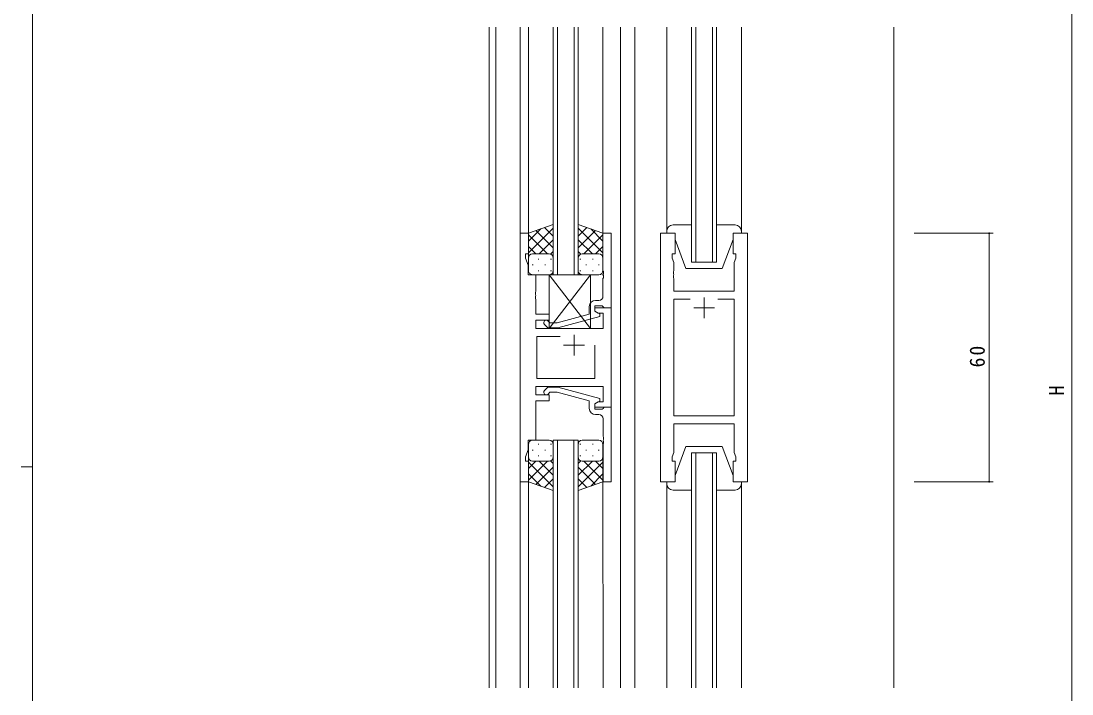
# Model space of a CAD drawing. Units: millimetres on the paper. Extents: x -420 to 373, y -297 to 267.
# Drawn here: x -420.5 to -166.8, y -52.9 to 109.6 of the extents above; entities that cross this region are included whole.
import ezdxf
from ezdxf.enums import TextEntityAlignment as Align

# ---------------------------------------------------------------- set-up
doc = ezdxf.new("R2010")
doc.units = ezdxf.units.MM
for name, color, linetype, lineweight in [('0-1_YKK_ZWAK', 7, 'Continuous', 9), ('0-3_YKK_12', 2, 'Continuous', 9), ('0-4_YKK_D', 6, 'Continuous', 9), ('0-6_YKK_13', 4, 'Continuous', 9), ('0-7_YKK_11', 7, 'Continuous', 9)]:
    doc.layers.add(name, color=color, linetype=linetype, lineweight=lineweight)
doc.styles.add('ＭＳ ゴシック', font='')
doc.styles.get('ＭＳ ゴシック').set_extended_font_data('MS Gothic')

msp = doc.modelspace()

# ---------------------------------------------------------------- linework, layer by layer
at = {"layer": '0-1_YKK_ZWAK'}
for p, q in [((-417.7, -260.6), (-417.7, 264.4)), ((-420.5, 1.9), (-417.7, 1.9))]:
    msp.add_line(p, q, dxfattribs=at)
at = {"layer": '0-3_YKK_12'}
for p, q in [((-307.517, -51.449), (-307.517, 108.051)), ((-305.887, 108.051), (-305.887, -51.449)), ((-300.019, 108.051), (-300.019, -51.449)), ((-298.024, 108.051), (-298.015, 57.801)), ((-292.015, 48.301), (-292.015, 108.051)), ((-291.015, 108.051), (-291.015, 48.301)), ((-287.015, 48.301), (-287.015, 108.051)), ((-286.015, 108.051), (-286.015, 48.301)), ((-280.027, 108.051), (-280.017, 57.801)), ((-275.817, 108.051), (-275.817, -51.449)), ((-272.317, 108.051), (-272.317, -51.449)), ((-264.617, 58.801), (-264.617, 108.051)), ((-258.617, 51.301), (-258.617, 108.051)), ((-257.617, 108.051), (-257.617, 51.301)), ((-253.617, 51.301), (-253.617, 108.051)), ((-252.617, 108.051), (-252.617, 51.301)), ((-246.617, 58.801), (-246.617, 108.051)), ((-209.817, 108.051), (-209.817, -51.449)), ((-252.617, 51.301), (-258.617, 51.301)), ((-292.015, 48.301), (-286.015, 48.301)), ((-292.022, 8.301), (-286.022, 8.301)), ((-292.022, -51.449), (-292.022, 8.301)), ((-291.022, 8.301), (-291.022, -51.449)), ((-287.022, -51.449), (-287.022, 8.301)), ((-286.022, 8.301), (-286.022, -51.449)), ((-258.617, 5.301), (-252.617, 5.301)), ((-258.617, -51.449), (-258.617, 5.301)), ((-257.617, 5.301), (-257.617, -51.449)), ((-253.617, -51.449), (-253.617, 5.301)), ((-252.617, 5.301), (-252.617, -51.449)), ((-298.02, -1.199), (-298.011, -51.449)), ((-280.022, -1.199), (-280.012, -51.449)), ((-264.617, -2.199), (-264.617, -51.449)), ((-246.617, -2.199), (-246.617, -51.449))]:
    msp.add_line(p, q, dxfattribs=at)
at = {"layer": '0-4_YKK_D'}
for p, q in [((-166.809, 188.801), (-166.809, -147.199)), ((-204.907, 58.301), (-185.809, 58.301)), ((-186.809, 58.301), (-186.809, -1.699)), ((-204.907, -1.699), (-185.809, -1.699))]:
    msp.add_line(p, q, dxfattribs=at)
for centre, start, end in [((-186.809, 58.301), 90, 270), ((-186.809, 58.301), 270, 90), ((-186.809, -1.699), 90, 270), ((-186.809, -1.699), 270, 90)]:
    msp.add_arc(centre, 0.106, start, end, dxfattribs=at)
at = {"layer": '0-6_YKK_13'}
for p, q in [((-292.017, 60.444), (-298.017, 58.301)), ((-298.017, 53.569), (-292.017, 59.569)), ((-298.017, 56.398), (-295.056, 59.358)), ((-292.017, 54.75), (-296.213, 58.945)), ((-292.017, 57.578), (-294.129, 59.69)), ((-292.017, 52.079), (-292.017, 60.444)), ((-286.019, 60.444), (-280.019, 58.301)), ((-286.019, 52.079), (-286.019, 60.444)), ((-286.019, 57.578), (-283.907, 59.69)), ((-280.019, 53.569), (-286.019, 59.569)), ((-286.019, 54.75), (-281.823, 58.945)), ((-280.019, 56.398), (-282.98, 59.358)), ((-258.617, 60.301), (-263.117, 60.301)), ((-248.117, 60.301), (-252.617, 60.301)), ((-298.017, 58.301), (-298.017, 52.301)), ((-293.397, 53.301), (-298.017, 57.921)), ((-295.457, 53.301), (-292.017, 56.741)), ((-282.579, 53.301), (-286.019, 56.741)), ((-284.639, 53.301), (-280.019, 57.921)), ((-280.019, 58.301), (-280.019, 52.301)), ((-262.617, 56.801), (-260.017, 49.801)), ((-248.617, 56.801), (-251.217, 49.801)), ((-248.617, 56.801), (-248.617, 58.301)), ((-296.225, 53.301), (-298.017, 55.093)), ((-297.017, 53.301), (-293.417, 53.301)), ((-296.617, 53.301), (-293.017, 53.301)), ((-292.685, 53.244), (-292.017, 53.912)), ((-285.351, 53.244), (-286.019, 53.912)), ((-281.419, 53.301), (-285.019, 53.301)), ((-281.019, 53.301), (-284.619, 53.301)), ((-281.811, 53.301), (-280.019, 55.093)), ((-298.017, 49.301), (-298.017, 52.301)), ((-295.682, 52.079), (-295.482, 52.079)), ((-292.652, 52.079), (-292.452, 52.079)), ((-292.017, 52.301), (-292.017, 49.301)), ((-286.019, 52.301), (-286.019, 49.301)), ((-285.384, 52.079), (-285.584, 52.079)), ((-282.354, 52.079), (-282.554, 52.079)), ((-280.019, 49.301), (-280.019, 52.301)), ((-297.097, 50.664), (-296.897, 50.664)), ((-293.017, 48.301), (-297.017, 48.301)), ((-295.682, 49.249), (-295.482, 49.249)), ((-294.067, 50.664), (-293.867, 50.664)), ((-293.017, 48.301), (-283.017, 35.301)), ((-283.017, 48.301), (-293.017, 35.301)), ((-292.652, 49.249), (-292.452, 49.249)), ((-285.384, 49.249), (-285.584, 49.249)), ((-285.019, 48.301), (-281.019, 48.301)), ((-283.969, 50.664), (-284.169, 50.664)), ((-282.354, 49.249), (-282.554, 49.249)), ((-280.939, 50.664), (-281.139, 50.664)), ((-260.017, 49.801), (-251.217, 49.801)), ((-293.022, 8.301), (-297.022, 8.301)), ((-285.024, 8.301), (-281.024, 8.301)), ((-298.022, 7.301), (-298.022, 4.301)), ((-297.102, 5.938), (-296.902, 5.938)), ((-295.687, 7.353), (-295.487, 7.353)), ((-294.072, 5.938), (-293.872, 5.938)), ((-292.657, 7.353), (-292.457, 7.353)), ((-292.022, 4.301), (-292.022, 7.301)), ((-286.024, 4.301), (-286.024, 7.301)), ((-285.389, 7.353), (-285.589, 7.353)), ((-283.974, 5.938), (-284.174, 5.938)), ((-282.359, 7.353), (-282.559, 7.353)), ((-280.944, 5.938), (-281.144, 5.938)), ((-280.024, 7.301), (-280.024, 4.301)), ((-262.617, -0.199), (-260.017, 6.801)), ((-260.017, 6.801), (-251.217, 6.801)), ((-248.617, -0.199), (-251.217, 6.801)), ((-298.022, -1.699), (-298.022, 4.301)), ((-296.23, 3.301), (-298.022, 1.509)), ((-293.402, 3.301), (-298.022, -1.319)), ((-298.022, 3.033), (-292.022, -2.967)), ((-297.022, 3.301), (-293.422, 3.301)), ((-296.622, 3.301), (-293.022, 3.301)), ((-295.687, 4.523), (-295.487, 4.523)), ((-295.462, 3.301), (-292.022, -0.139)), ((-292.69, 3.358), (-292.022, 2.69)), ((-292.657, 4.523), (-292.457, 4.523)), ((-292.022, 4.523), (-292.022, -3.842)), ((-286.024, 4.523), (-286.024, -3.842)), ((-285.356, 3.358), (-286.024, 2.69)), ((-282.584, 3.301), (-286.024, -0.139)), ((-280.024, 3.033), (-286.024, -2.967)), ((-285.389, 4.523), (-285.589, 4.523)), ((-281.424, 3.301), (-285.024, 3.301)), ((-284.644, 3.301), (-280.024, -1.319)), ((-281.024, 3.301), (-284.624, 3.301)), ((-282.359, 4.523), (-282.559, 4.523)), ((-281.816, 3.301), (-280.024, 1.509)), ((-280.024, -1.699), (-280.024, 4.301)), ((-298.022, 0.204), (-295.061, -2.756)), ((-292.022, 1.852), (-296.218, -2.343)), ((-286.024, 1.852), (-281.828, -2.343)), ((-280.024, 0.204), (-282.985, -2.756)), ((-292.022, -3.842), (-298.022, -1.699)), ((-292.022, -0.976), (-294.134, -3.088)), ((-286.024, -0.976), (-283.912, -3.088)), ((-286.024, -3.842), (-280.024, -1.699)), ((-248.617, -0.199), (-248.617, -1.699)), ((-258.617, -3.699), (-263.117, -3.699)), ((-248.117, -3.699), (-252.617, -3.699))]:
    msp.add_line(p, q, dxfattribs=at)
for points in [[(-264.617, 58.801), (-264.617, 58.301), (-262.617, 58.301), (-262.617, 56.801)], [(-248.617, 58.301), (-246.617, 58.301), (-246.617, 58.801)], [(-264.617, -2.199), (-264.617, -1.699), (-262.617, -1.699), (-262.617, -0.199)], [(-248.617, -1.699), (-246.617, -1.699), (-246.617, -2.199)]]:
    msp.add_lwpolyline(points, dxfattribs=at)
msp.add_lwpolyline([(-283.017, 48.301), (-293.017, 48.301), (-293.017, 35.301), (-283.017, 35.301)], close=True, dxfattribs=at)
for centre, radius, start, end in [((-263.117, 58.801), 1.5, 90, 180), ((-248.117, 58.801), 1.5, 0, 90), ((-297.017, 52.301), 1, 89.99998, 179.99998), ((-297.017, 52.301), 1, 89.99998, 179.99998), ((-293.017, 52.301), 1, 359.99998, 89.99998), ((-293.017, 52.301), 1, 359.99998, 89.99998), ((-285.019, 52.301), 1, 89.99998, 179.99998), ((-285.019, 52.301), 1, 89.99998, 179.99998), ((-281.019, 52.301), 1, 359.99998, 89.99998), ((-281.019, 52.301), 1, 359.99998, 89.99998), ((-297.017, 49.301), 1, 179.99998, 269.99998), ((-293.017, 49.301), 1, 269.99998, 359.99998), ((-285.019, 49.301), 1, 179.99998, 269.99998), ((-281.019, 49.301), 1, 269.99998, 359.99998), ((-297.022, 7.301), 1, 90, 180), ((-293.022, 7.301), 1, 0, 90), ((-285.024, 7.301), 1, 90, 180), ((-281.024, 7.301), 1, 0, 90), ((-297.022, 4.301), 1, 180, 270), ((-297.022, 4.301), 1, 180, 270), ((-293.022, 4.301), 1, 270, 0), ((-293.022, 4.301), 1, 270, 0), ((-285.024, 4.301), 1, 180, 270), ((-285.024, 4.301), 1, 180, 270), ((-281.024, 4.301), 1, 270, 0), ((-281.024, 4.301), 1, 270, 0), ((-263.117, -2.199), 1.5, 180, 270), ((-248.117, -2.199), 1.5, 270, 0)]:
    msp.add_arc(centre, radius, start, end, dxfattribs=at)
at = {"layer": '0-7_YKK_11'}
for p, q in [((-281.017, 42.101), (-281.817, 42.101)), ((-258.967, 42.371), (-262.917, 42.371)), ((-255.617, 42.801), (-255.617, 37.801)), ((-258.117, 40.301), (-253.117, 40.301)), ((-290.366, 33.371), (-296.015, 33.371)), ((-287.015, 33.801), (-287.015, 28.801)), ((-289.515, 31.301), (-284.515, 31.301)), ((-281.015, 14.501), (-281.815, 14.501))]:
    msp.add_line(p, q, dxfattribs=at)
for points in [[(-300.015, -1.699), (-300.015, 58.301), (-298.015, 58.301), (-298.015, 53.301), (-298.715, 53.301), (-298.715, 52.301), (-298.085, 50.57), (-298.085, 48.301), (-296.215, 48.301), (-296.215, 44.259), (-296.335, 44.076), (-296.335, 43.526), (-296.215, 43.343), (-296.215, 43.259), (-296.335, 43.076), (-296.335, 42.526), (-296.215, 42.343), (-296.215, 38.801), (-293.015, 38.801), (-293.015, 37.301), (-296.215, 37.301), (-296.215, 35.301), (-279.945, 35.301), (-279.945, 39.001), (-281.149, 39.001), (-282.015, 39.501), (-282.015, 40.301), (-278.015, 40.301), (-278.015, 16.301), (-282.015, 16.301), (-282.015, 17.101), (-281.149, 17.601), (-279.945, 17.601), (-279.945, 21.301), (-296.215, 21.301), (-296.215, 19.301), (-293.015, 19.301), (-293.015, 17.801), (-296.215, 17.801), (-296.215, 8.301)], [(-278.017, 40.301), (-278.017, 58.301), (-280.017, 58.301), (-280.017, 49.259), (-279.897, 49.076), (-279.897, 48.526), (-280.017, 48.343), (-280.017, 48.259), (-279.897, 48.076), (-279.897, 47.526), (-280.017, 47.343), (-280.017, 43.101)], [(-294.141, 36.277), (-293.366, 35.501), (-290.92, 35.501), (-280.817, 38.208), (-280.817, 38.808), (-282.017, 39.501), (-282.017, 40.801), (-280.217, 40.801), (-280.017, 40.601), (-279.717, 40.301), (-278.017, 40.301)], [(-283.317, 40.601), (-283.317, 38.781), (-291.078, 36.701), (-292.869, 36.701), (-293.293, 37.125)], [(-258.967, 42.371), (-262.917, 42.371), (-262.917, 14.231), (-248.317, 14.231), (-248.317, 42.371), (-252.267, 42.371)], [(-290.366, 33.371), (-296.015, 33.371), (-296.015, 23.231), (-282.015, 23.231), (-282.015, 31.301)], [(-294.139, 20.325), (-293.364, 21.101), (-290.919, 21.101), (-280.815, 18.394), (-280.815, 17.794), (-282.015, 17.101), (-282.015, 15.801), (-280.215, 15.801), (-280.015, 16.001), (-279.715, 16.301), (-278.015, 16.301)], [(-283.315, 16.001), (-283.315, 17.821), (-291.077, 19.901), (-292.867, 19.901), (-293.291, 19.477)], [(-278.015, 16.301), (-278.015, -1.699), (-280.015, -1.699), (-280.015, 7.343), (-279.895, 7.526), (-279.895, 8.076), (-280.015, 8.259), (-280.015, 8.343), (-279.895, 8.526), (-279.895, 9.076), (-280.015, 9.259), (-280.015, 13.501)], [(-296.215, 8.301), (-298.085, 8.301), (-298.085, 6.032), (-298.715, 4.301), (-298.715, 3.301), (-298.015, 3.301), (-298.015, -1.699), (-300.015, -1.699)]]:
    msp.add_lwpolyline(points, dxfattribs=at)
msp.add_lwpolyline([(-266.117, 58.301), (-266.117, -1.699), (-262.617, -1.699), (-262.617, 3.301), (-263.317, 3.301), (-263.317, 4.301), (-262.917, 5.4), (-262.917, 12.301), (-248.317, 12.301), (-248.317, 5.4), (-247.917, 4.301), (-247.917, 3.301), (-248.617, 3.301), (-248.617, -1.699), (-245.117, -1.699), (-245.117, 58.301), (-248.617, 58.301), (-248.617, 53.301), (-247.917, 53.301), (-247.917, 52.301), (-248.317, 51.202), (-248.317, 44.301), (-262.917, 44.301), (-262.917, 47.343), (-263.037, 47.526), (-263.037, 48.076), (-262.917, 48.259), (-262.917, 48.343), (-263.037, 48.526), (-263.037, 49.076), (-262.917, 49.259), (-262.917, 51.202), (-263.317, 52.301), (-263.317, 53.301), (-262.617, 53.301), (-262.617, 58.301)], close=True, dxfattribs=at)
for centre, radius, start, end in [((-281.817, 40.601), 1.5, 90, 179.99998), ((-281.017, 43.101), 1, 270, 359.99998), ((-293.717, 36.701), 0.6, 44.99998, 225), ((-293.715, 19.901), 0.6, 134.99998, 315), ((-281.815, 16.001), 1.5, 180, 269.99998), ((-281.015, 13.501), 1, 0, 89.99998)]:
    msp.add_arc(centre, radius, start, end, dxfattribs=at)

# ---------------------------------------------------------------- texts
at = {"layer": '0-4_YKK_D', "color": 3, "style": 'ＭＳ ゴシック'}
msp.add_text('H', height=3.666, rotation=90, dxfattribs=at).set_placement((-167.609, 19.076), align=Align.BOTTOM_LEFT)
at = {"layer": '0-4_YKK_D', "color": 3, "insert": (-187.809, 25.901), "char_height": 3.666, "attachment_point": 7, "rotation": 90, "style": 'ＭＳ ゴシック'}
msp.add_mtext('\\T1.21;\\W0.95;60', dxfattribs=at)

doc.saveas('drawing.dxf')
